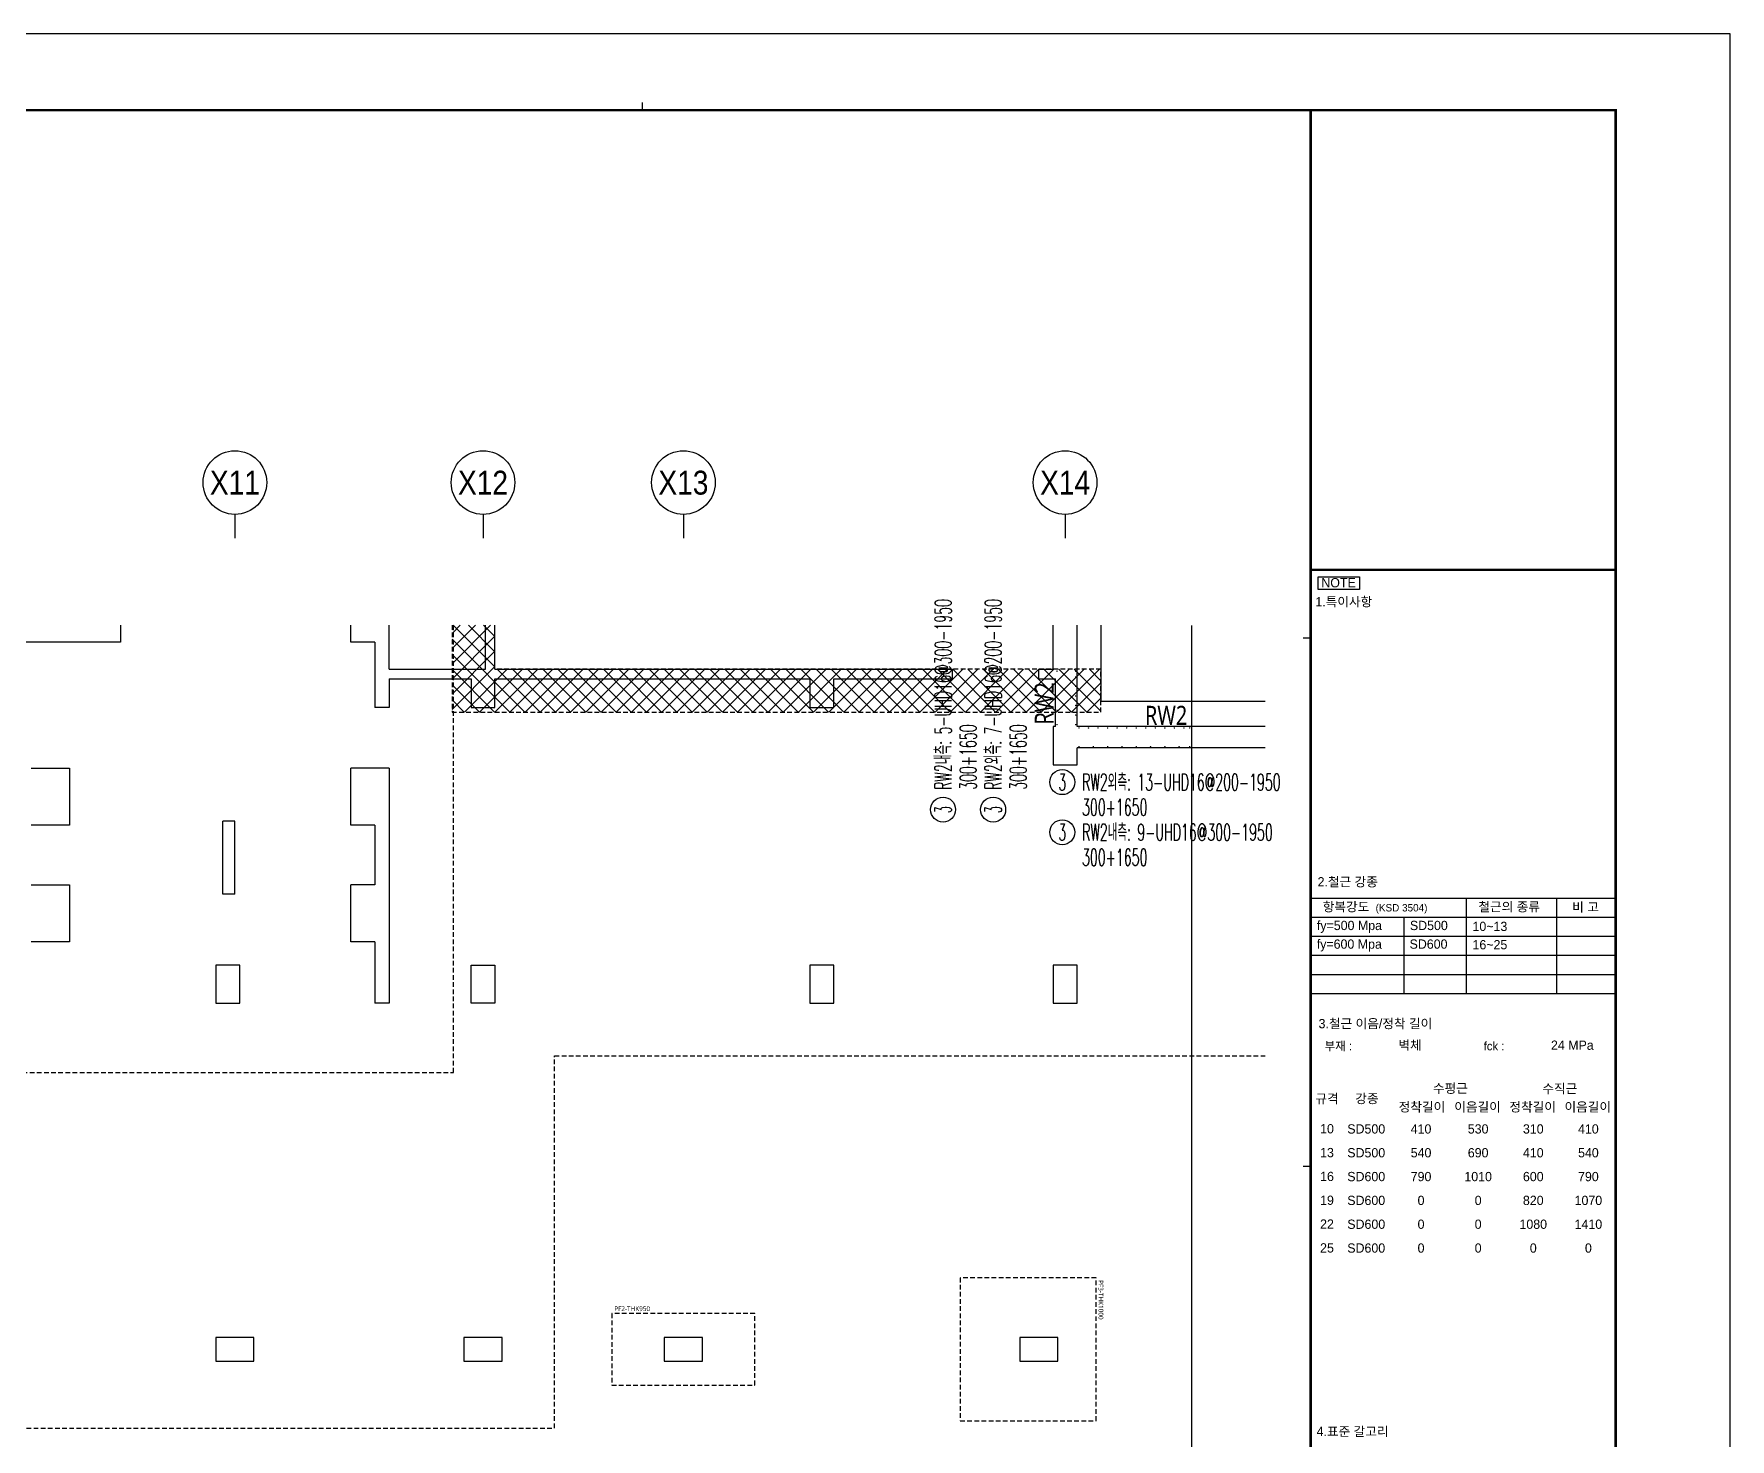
# Model space of a CAD drawing. Header units: millimetres. Extents: x 321717 to 696608, y -514806 to -16026.
# Drawn here: x 435915 to 471464, y -496787 to -467343 of the extents above; entities that cross this region are included whole.
import ezdxf
from ezdxf.enums import TextEntityAlignment as Align

# ---------------------------------------------------------------- set-up
doc = ezdxf.new("R2010")
doc.units = ezdxf.units.MM
doc.header["$LTSCALE"] = 65
doc.linetypes.add('XS-기초$0$HID', pattern=[2.3, 1.5, -0.8])
for name, color, linetype in [('BUB', 7, 'Continuous'), ('NAME-F', 6, 'Continuous'), ('XREBAR', 1, 'Continuous'), ('XS-기초$0$MAT', 3, 'XS-기초$0$HID'), ('XS-기초$0$PILE-P', 4, 'XS-기초$0$HID'), ('XS-기초$0$WALL', 11, 'Continuous'), ('XS-기초$0$기초꺽임', 4, 'XS-기초$0$HID'), ('XS-기초$0$기초꺽임-HAT', 5, 'Continuous'), ('XS-기초$0$기초연단', 3, 'Continuous'), ('XTAG', 7, 'Continuous'), ('기초꺽임', 7, 'Continuous')]:
    doc.layers.add(name, color=color, linetype=linetype)
doc.layers.add('TEXT', color=3, linetype='Continuous', lineweight=9)
doc.layers.add('XTITLE', color=22, linetype='Continuous', lineweight=0)
doc.layers.add('XS-기초$0$DEFPOINT', color=144, linetype='Continuous', plot=False)
doc.styles.add('XRebar', font='Romans.shx', dxfattribs={"bigfont": 'whgtxt.shx'})
doc.styles.add('XRebarSheet', font='HMKMRHD.TTF')
doc.styles.add('XS-기초$0$맑은고딕', font='malgun_0.ttf')
doc.styles.add('돋움', font='malgun_0.ttf')
doc.styles.add('돋음', font='Dotum.ttf')

# ---------------------------------------------------------------- blocks, each defined once
blk = doc.blocks.new('dhs_sheet2e')
at = {"color": 7}
for p, q in [((55508.9, 57331.7), (55508.9, 57531.5)), ((73013.1, 43498.2), (72813.3, 43498.2)), ((73013.1, 36694), (81003.6, 36694)), ((77085.8, 36694), (77085.8, 34197)), ((79453.7, 36694), (79453.7, 34197)), ((73013.1, 36194.6), (81003.6, 36194.6)), ((75452.6, 36194.6), (75452.6, 34197)), ((73013.1, 35695.2), (81003.6, 35695.2)), ((73013.1, 35195.8), (81003.6, 35195.8)), ((73013.1, 34696.4), (81003.6, 34696.4)), ((73013.1, 34197), (81003.6, 34197)), ((73013.1, 29664.7), (72813.3, 29664.7))]:
    blk.add_line(p, q, dxfattribs=at)
for points in [[(84000, 0), (84000, 59329.4), (0, 59329.4), (0, 0)], [(73208.2, 45108.5), (74292.8, 45108.5), (74292.8, 44775), (73208.2, 44775)]]:
    blk.add_lwpolyline(points, close=True, dxfattribs=at)
at = {"color": 30, "const_width": 64.9}
blk.add_lwpolyline([(81003.6, 57331.7), (2996.4, 57331.7), (2996.4, 1997.6), (81003.6, 1997.6)], close=True, dxfattribs=at)
at = {"color": 30}
for points, const_width in [([(73013.1, 1997.6), (73013.1, 57331.7)], 64.9), ([(73013.1, 45291.6), (81003.6, 45291.6)], 64.9), ([(73013.1, 37482.7), (81003.6, 37482.7)], 1.25)]:
    blk.add_lwpolyline(points, dxfattribs=dict(at, const_width=const_width))
at = {"ltscale": 2, "const_width": 1.25}
for points in [[(73013.1, 36694), (73013.1, 34197)], [(81003.6, 36694), (81003.6, 34197)], [(73013.1, 33114.4), (73013.1, 32518)], [(81003.6, 32518), (81003.6, 33114.4)], [(73013.1, 31595.4), (73013.1, 23480)], [(81003.6, 23480), (81003.6, 31595.4)]]:
    blk.add_lwpolyline(points, dxfattribs=at)
at = {"color": 7, "const_width": 1.25}
for points in [[(73013.1, 33114.4), (81003.6, 33114.4)], [(75010.7, 32518), (75010.7, 33114.4)], [(77008.3, 33114.4), (77008.3, 32518)], [(79005.9, 32518), (79005.9, 33114.4)], [(73013.1, 32518), (81003.6, 32518)], [(73013.1, 31920), (81003.6, 31920)], [(73839.2, 31920), (73839.2, 23480)], [(75231.7, 31920), (75231.7, 23480)], [(78117.6, 31920), (78117.6, 23480)], [(75231.7, 31445.6), (81003.6, 31445.6)], [(76674.7, 31445.6), (76674.7, 23480)], [(79560.6, 31445.6), (79560.6, 23480)], [(73013.1, 30971.1), (81003.6, 30971.1)], [(73013.1, 30346.9), (81003.6, 30346.9)], [(73013.1, 29722.6), (81003.6, 29722.6)], [(73013.1, 29098.3), (81003.6, 29098.3)], [(73013.1, 28474.1), (81003.6, 28474.1)], [(73013.1, 27849.8), (81003.6, 27849.8)], [(73013.1, 27225.6), (81003.6, 27225.6)], [(73013.1, 26601.3), (81003.6, 26601.3)], [(73013.1, 25977.1), (81003.6, 25977.1)], [(73013.1, 25352.8), (81003.6, 25352.8)], [(73013.1, 24728.5), (81003.6, 24728.5)], [(73013.1, 24104.3), (81003.6, 24104.3)], [(73013.1, 23480), (81003.6, 23480)]]:
    blk.add_lwpolyline(points, dxfattribs=at)
at = {"color": 7, "ltscale": 2, "const_width": 1.25}
blk.add_lwpolyline([(77008.3, 32518), (77008.3, 33114.4)], dxfattribs=at)
at = {"color": 7, "style": 'XRebarSheet'}
for s, height, p in [('NOTE', 242.71, (73292, 44833.7)), ('1.특이사항', 242.71, (73135.9, 44335.3)), ('2.철근 강종', 242.71, (73193, 37000.1)), ('3.철근 이음/정착 길이', 242.711, (73219.2, 33284.8)), ('4.표준 갈고리', 242.71, (73168.2, 22602.8))]:
    blk.add_text(s, height=height, dxfattribs=at).set_placement(p)
at = {"color": 3, "style": 'XRebarSheet'}
for s, height, p in [('항복강도', 242.71, (73329, 36346.4)), ('(KSD 3504)', 194.17, (74714.3, 36344.3)), ('철근의 종류', 242.71, (77406.6, 36345.3)), ('비 고', 242.71, (79864.2, 36338.4)), ('부재 :', 220, (73378.9, 32707.9)), ('fck :', 220, (77546.2, 32707.9)), ('규격', 242.71, (73138.4, 31320.7)), ('강종', 242.71, (74182, 31320.7))]:
    blk.add_text(s, height=height, dxfattribs=at).set_placement(p)
blk = doc.blocks.new('zdfhdthasthw')
at = {"color": 255, "xscale": 0.25, "yscale": 0.25, "zscale": 0.25}
blk.add_blockref('dhs_sheet2e', (0, 0), dxfattribs=at)
at = {"color": 3, "style": 'XRebarSheet'}
for s, p in [('fy=500 Mpa', (18294, 8964)), ('SD500', (18903, 8964)), ('10~13', (19313, 8958)), ('fy=600 Mpa', (18293, 8842)), ('SD600', (18901, 8842)), ('16~25', (19313, 8838)), ('벽체', (18828, 8180)), ('24 MPa', (19827, 8180))]:
    blk.add_text(s, height=60.7, dxfattribs=at).set_placement(p)
for s, p in [('수평근', (19168, 7928)), ('수직근', (19885, 7926)), ('정착길이', (18982, 7806)), ('이음길이', (19346, 7806)), ('정착길이', (19707, 7806)), ('이음길이', (20068, 7806)), ('10', (18360, 7663)), ('SD500', (18617, 7662)), ('410', (18976, 7662)), ('530', (19350, 7662)), ('310', (19711, 7662)), ('410', (20072, 7662)), ('13', (18360, 7507)), ('SD500', (18617, 7506)), ('540', (18976, 7506)), ('690', (19350, 7506)), ('410', (19711, 7506)), ('540', (20072, 7506)), ('16', (18360, 7351)), ('SD600', (18617, 7350)), ('790', (18976, 7350)), ('1010', (19350, 7350)), ('600', (19711, 7350)), ('790', (20072, 7350)), ('19', (18360, 7195)), ('SD600', (18617, 7194)), ('0', (18976, 7194)), ('0', (19350, 7194)), ('820', (19711, 7194)), ('1070', (20072, 7194)), ('22', (18360, 7039)), ('SD600', (18617, 7038)), ('0', (18976, 7038)), ('0', (19350, 7038)), ('1080', (19711, 7038)), ('1410', (20072, 7038)), ('25', (18360, 6883)), ('SD600', (18617, 6882)), ('0', (18976, 6882)), ('0', (19350, 6882)), ('0', (19711, 6882)), ('0', (20072, 6882))]:
    blk.add_text(s, height=60.7, dxfattribs=at).set_placement(p, align=Align.MIDDLE_CENTER)
blk = doc.blocks.new('XS-기초$0$PF3')
at = {"layer": 'XS-기초$0$MAT', "linetype": 'XS-기초$0$HID'}
blk.add_lwpolyline([(-1500, -1650), (1500, -1650), (1500, 1200), (-1500, 1200)], close=True, dxfattribs=at)
at = {"layer": 'XS-기초$0$DEFPOINT', "color": 1, "style": 'XS-기초$0$맑은고딕'}
blk.add_text('PF3-THK1000', height=100, dxfattribs=at).set_placement((-1450, 1300), align=Align.MIDDLE_LEFT)
blk = doc.blocks.new('XS-기초$0$PF2')
at = {"layer": 'XS-기초$0$MAT', "linetype": 'XS-기초$0$HID'}
blk.add_lwpolyline([(-1500, -750), (1500, -750), (1500, 750), (-1500, 750)], close=True, dxfattribs=at)
at = {"layer": 'XS-기초$0$DEFPOINT', "color": 1, "style": 'XS-기초$0$맑은고딕'}
blk.add_text('PF2-THK950', height=100, dxfattribs=at).set_placement((-1450, 850), align=Align.MIDDLE_LEFT)
blk = doc.blocks.new('BUB')
at = {"layer": 'BUB'}
blk.add_line((0, 1500), (0, 0), dxfattribs=at)
blk.add_circle((0, 3500), 2000, dxfattribs=at)
blk = doc.blocks.new('asdraa')
at = {"layer": 'XS-기초$0$기초꺽임-HAT'}
h = blk.add_hatch(dxfattribs=at)
h.set_pattern_fill('ANSI37', color=8, scale=1800, style=0)
h.set_pattern_definition([(45, (-182074, -166700), (-159.09903, 159.09903), []), (135, (-182074, -166700), (-159.09903, -159.09903), [])])
h.paths.add_polyline_path([(9736, 23621), (8836, 23621), (8836, 21800), (22436, 21800), (22436, 22700), (9736, 22700)])
at = {"layer": 'XS-기초$0$WALL', "color": 5}
for p, q in [((1891, 23621), (1891, 23265)), ((6716, 23265), (6716, 23621)), ((7516, 22700), (7516, 23621)), ((9536, 22700), (9536, 23621)), ((9736, 22700), (9736, 23621)), ((21436, 22700), (21436, 23621)), ((21936, 21500), (21936, 23621)), ((1891, 23265), (-1059, 23265)), ((7216, 23265), (6716, 23265)), ((7216, 23265), (7216, 21900)), ((7516, 22700), (9536, 22700)), ((7516, 22500), (7516, 21900)), ((7516, 22500), (9236, 22500)), ((9236, 22500), (9236, 21900)), ((9736, 22700), (19326, 22700)), ((9736, 22500), (16336, 22500)), ((9736, 21900), (9736, 22500)), ((16336, 22500), (16336, 21900)), ((16836, 22500), (19326, 22500)), ((16836, 21900), (16836, 22500)), ((19326, 22500), (19326, 22700)), ((21136, 22700), (21436, 22700)), ((21136, 22500), (21136, 22700)), ((21136, 22500), (21486, 22500)), ((21486, 21500), (21486, 22500)), ((7516, 21900), (7216, 21900)), ((9236, 21900), (9736, 21900)), ((16336, 21900), (16836, 21900)), ((21486, 21500), (21436, 21500)), ((21436, 21500), (21436, 20700)), ((25881, 21500), (21936, 21500)), ((21936, 20700), (21936, 21050)), ((25881, 21050), (21936, 21050)), ((16, 20630), (816, 20630)), ((816, 20630), (816, 19430)), ((7516, 20630), (6716, 20630)), ((6716, 19430), (6716, 20630)), ((7516, 20630), (7516, 15700)), ((21436, 20700), (21936, 20700)), ((816, 19430), (16, 19430)), ((4036, 17985), (4036, 19520)), ((4286, 19520), (4036, 19520)), ((4286, 17985), (4286, 19520)), ((7216, 19430), (6716, 19430)), ((7216, 19430), (7216, 18185)), ((16, 18185), (816, 18185)), ((816, 18185), (816, 16985)), ((6716, 16985), (6716, 18185)), ((7216, 18185), (6716, 18185)), ((4286, 17985), (4036, 17985)), ((816, 16985), (16, 16985)), ((7216, 16985), (6716, 16985)), ((7216, 16985), (7216, 15700)), ((4386, 16500), (3886, 16500)), ((3886, 16500), (3886, 15700)), ((4386, 15700), (4386, 16500)), ((16836, 16500), (16336, 16500)), ((16336, 16500), (16336, 15700)), ((16836, 15700), (16836, 16500)), ((21936, 16500), (21436, 16500)), ((21436, 16500), (21436, 15700)), ((21936, 15700), (21936, 16500)), ((3886, 15700), (4386, 15700)), ((7516, 15700), (7216, 15700)), ((16336, 15700), (16836, 15700)), ((21436, 15700), (21936, 15700)), ((3886, 8700), (3886, 8200)), ((4686, 8700), (3886, 8700)), ((4686, 8200), (4686, 8700)), ((9086, 8700), (9086, 8200)), ((9886, 8700), (9086, 8700)), ((9886, 8200), (9886, 8700)), ((13286, 8700), (13286, 8200)), ((14086, 8700), (13286, 8700)), ((14086, 8200), (14086, 8700)), ((20736, 8700), (20736, 8200)), ((21536, 8700), (20736, 8700)), ((21536, 8200), (21536, 8700)), ((3886, 8200), (4686, 8200)), ((9086, 8200), (9886, 8200)), ((13286, 8200), (14086, 8200)), ((20736, 8200), (21536, 8200))]:
    blk.add_line(p, q, dxfattribs=at)
blk.add_lwpolyline([(9236, 16500), (9736, 16500), (9736, 15700), (9236, 15700)], close=True, dxfattribs=at)
at = {"layer": 'XS-기초$0$기초꺽임'}
blk.add_lwpolyline([(8836, 23621), (8836, 21800), (22436, 21800), (22436, 22700), (9736, 22700), (9736, 23621)], dxfattribs=at)
at = {"layer": 'XS-기초$0$기초연단', "linetype": 'XS-기초$0$HID'}
for p, q in [((8866, 14250), (8866, 23621)), ((10986, 14600), (25881, 14600)), ((10986, 6800), (10986, 14600)), ((-22289, 14250), (8866, 14250)), ((-25496, 6800), (10986, 6800))]:
    blk.add_line(p, q, dxfattribs=at)
at = {"layer": 'XS-기초$0$기초연단'}
for p in [(22436, 23621), (25881, 22025)]:
    blk.add_line(p, (22436, 22025), dxfattribs=at)
at = {"layer": '기초꺽임', "color": 1, "const_width": 30}
blk.add_lwpolyline([(-22289, 23621), (-22289, 0), (0, 0), (0, 3850), (24336, 3850), (24336, 23621)], dxfattribs=at)
at = {"layer": 'BUB', "xscale": 0.3333333333333333, "yscale": 0.3333333333333333, "zscale": 0.3333333333333333}
for p in [(4286, 25446), (9486, 25446), (13686, 25446), (21686, 25446)]:
    blk.add_blockref('BUB', p, dxfattribs=at)
at = {"layer": 'XS-기초$0$PILE-P', "rotation": 270}
blk.add_blockref('XS-기초$0$PF3', (21136, 8450), dxfattribs=at)
at = {"layer": 'XS-기초$0$PILE-P'}
blk.add_blockref('XS-기초$0$PF2', (13686, 8450), dxfattribs=at)
at = {"layer": 'TEXT', "style": '돋음', "width": 0.9}
for s, p in [('X11', (4286, 26610)), ('X12', (9486, 26610)), ('X13', (13686, 26610)), ('X14', (21686, 26610))]:
    blk.add_text(s, height=500, dxfattribs=at).set_placement(p, align=Align.MIDDLE_CENTER)
blk = doc.blocks.new('*U43', base_point=(456019, -469605))
at = {"layer": 'XTAG', "color": 0, "linetype": 'Continuous', "ltscale": 6.62605e-310}
blk.add_circle((456019, -469343), 262, dxfattribs=at)
at = {"layer": 'XTAG', "color": 0, "linetype": 'Continuous', "ltscale": 6.62605e-310, "style": 'XRebar', "width": 0.55}
for s, p in [('RW2외측: 7-UHD16@200-1950', (456019, -468927)), ('300+1650', (456544, -468927))]:
    blk.add_text(s, height=350, rotation=90, dxfattribs=at).set_placement(p, align=Align.MIDDLE_LEFT)
at = {"layer": 'XTAG', "color": 0, "linetype": 'Continuous', "ltscale": 6.62605e-310, "style": 'XRebar', "width": 0.5}
blk.add_text('3', height=350, rotation=90, dxfattribs=at).set_placement((456019, -469343), align=Align.MIDDLE_CENTER)
blk = doc.blocks.new('*U44', base_point=(457204, -468768))
at = {"layer": 'XTAG', "color": 0, "linetype": 'Continuous', "ltscale": 6.62605e-310}
blk.add_circle((457467, -468768), 262, dxfattribs=at)
at = {"layer": 'XTAG', "color": 0, "linetype": 'Continuous', "ltscale": 6.62605e-310, "style": 'XRebar', "width": 0.5}
blk.add_text('3', height=350, dxfattribs=at).set_placement((457467, -468768), align=Align.MIDDLE_CENTER)
at = {"layer": 'XTAG', "color": 0, "linetype": 'Continuous', "ltscale": 6.62605e-310, "style": 'XRebar', "width": 0.55}
for s, p in [('RW2외측: 13-UHD16@200-1950', (457882, -468768)), ('300+1650', (457882, -469293))]:
    blk.add_text(s, height=350, dxfattribs=at).set_placement(p, align=Align.MIDDLE_LEFT)
blk = doc.blocks.new('*U45', base_point=(457204, -469818))
at = {"layer": 'XTAG', "color": 0, "linetype": 'Continuous', "ltscale": 1.06101e-314}
blk.add_circle((457467, -469818), 262, dxfattribs=at)
at = {"layer": 'XTAG', "color": 0, "linetype": 'Continuous', "ltscale": 1.06101e-314, "style": 'XRebar', "width": 0.5}
blk.add_text('3', height=350, dxfattribs=at).set_placement((457467, -469818), align=Align.MIDDLE_CENTER)
at = {"layer": 'XTAG', "color": 0, "linetype": 'Continuous', "ltscale": 1.06101e-314, "style": 'XRebar', "width": 0.55}
for s, p in [('RW2내측: 9-UHD16@300-1950', (457882, -469818)), ('300+1650', (457882, -470343))]:
    blk.add_text(s, height=350, dxfattribs=at).set_placement(p, align=Align.MIDDLE_LEFT)
blk = doc.blocks.new('*U46', base_point=(454969, -469605))
at = {"layer": 'XTAG', "color": 0, "linetype": 'Continuous', "ltscale": 1.06101e-314}
blk.add_circle((454969, -469343), 262, dxfattribs=at)
at = {"layer": 'XTAG', "color": 0, "linetype": 'Continuous', "ltscale": 1.06101e-314, "style": 'XRebar', "width": 0.55}
for s, p in [('RW2내측: 5-UHD16@300-1950', (454969, -468927)), ('300+1650', (455494, -468927))]:
    blk.add_text(s, height=350, rotation=90, dxfattribs=at).set_placement(p, align=Align.MIDDLE_LEFT)
at = {"layer": 'XTAG', "color": 0, "linetype": 'Continuous', "ltscale": 1.06101e-314, "style": 'XRebar', "width": 0.5}
blk.add_text('3', height=350, rotation=90, dxfattribs=at).set_placement((454969, -469343), align=Align.MIDDLE_CENTER)

msp = doc.modelspace()

# ---------------------------------------------------------------- linework, layer by layer
at = {"layer": 'XREBAR', "color": 171, "linetype": 'Continuous', "ltscale": 6.3e-322, "const_width": 15}
for points in [[(457349.8, -480695.8, -1), (457364.8, -480695.8, -1), (457349.8, -480695.8)], [(457349.8, -480915.8, -1), (457364.8, -480915.8, -1), (457349.8, -480915.8)], [(457739.8, -480695.8, -1), (457754.8, -480695.8, -1), (457739.8, -480695.8)], [(457739.8, -480815.8, -1), (457754.8, -480815.8, -1), (457739.8, -480815.8)], [(457349.8, -481215.8, -1), (457364.8, -481215.8, -1), (457349.8, -481215.8)], [(457739.8, -481015.8, -1), (457754.8, -481015.8, -1), (457739.8, -481015.8)], [(457739.8, -481215.8, -1), (457754.8, -481215.8, -1), (457739.8, -481215.8)], [(457349.8, -481515.8, -1), (457364.8, -481515.8, -1), (457349.8, -481515.8)], [(457739.8, -481415.8, -1), (457754.8, -481415.8, -1), (457739.8, -481415.8)], [(457739.8, -481615.8, -1), (457754.8, -481615.8, -1), (457739.8, -481615.8)], [(457349.8, -481815.8, -1), (457364.8, -481815.8, -1), (457349.8, -481815.8)], [(457739.8, -481815.8, -1), (457754.8, -481815.8, -1), (457739.8, -481815.8)], [(457809.8, -481885.8, -1), (457824.8, -481885.8, -1), (457809.8, -481885.8)], [(458009.8, -481885.8, -1), (458024.8, -481885.8, -1), (458009.8, -481885.8)], [(458209.8, -481885.8, -1), (458224.8, -481885.8, -1), (458209.8, -481885.8)], [(458409.8, -481885.8, -1), (458424.8, -481885.8, -1), (458409.8, -481885.8)], [(458609.8, -481885.8, -1), (458624.8, -481885.8, -1), (458609.8, -481885.8)], [(458809.8, -481885.8, -1), (458824.8, -481885.8, -1), (458809.8, -481885.8)], [(459009.8, -481885.8, -1), (459024.8, -481885.8, -1), (459009.8, -481885.8)], [(459209.8, -481885.8, -1), (459224.8, -481885.8, -1), (459209.8, -481885.8)], [(459409.8, -481885.8, -1), (459424.8, -481885.8, -1), (459409.8, -481885.8)], [(459609.8, -481885.8, -1), (459624.8, -481885.8, -1), (459609.8, -481885.8)], [(459809.8, -481885.8, -1), (459824.8, -481885.8, -1), (459809.8, -481885.8)], [(460009.8, -481885.8, -1), (460024.8, -481885.8, -1), (460009.8, -481885.8)], [(460129.8, -481885.8, -1), (460144.8, -481885.8, -1), (460129.8, -481885.8)], [(457809.8, -482275.8, -1), (457824.8, -482275.8, -1), (457809.8, -482275.8)], [(458109.8, -482275.8, -1), (458124.8, -482275.8, -1), (458109.8, -482275.8)], [(458409.8, -482275.8, -1), (458424.8, -482275.8, -1), (458409.8, -482275.8)], [(458709.8, -482275.8, -1), (458724.8, -482275.8, -1), (458709.8, -482275.8)], [(459009.8, -482275.8, -1), (459024.8, -482275.8, -1), (459009.8, -482275.8)], [(459309.8, -482275.8, -1), (459324.8, -482275.8, -1), (459309.8, -482275.8)], [(459609.8, -482275.8, -1), (459624.8, -482275.8, -1), (459609.8, -482275.8)], [(459909.8, -482275.8, -1), (459924.8, -482275.8, -1), (459909.8, -482275.8)], [(460129.8, -482275.8, -1), (460144.8, -482275.8, -1), (460129.8, -482275.8)]]:
    msp.add_lwpolyline(points, format="xyb", dxfattribs=at)

# ---------------------------------------------------------------- block references
at = {"xscale": 3.199999993837976, "yscale": 3.199999993837976, "zscale": 3.199999993837976}
msp.add_blockref('zdfhdthasthw', (404263.6, -514806.5), dxfattribs=at)
at = {"layer": 'NAME-F'}
msp.add_blockref('asdraa', (435841.3, -503355.8), dxfattribs=at)
at = {"layer": 'XTAG', "color": 171, "linetype": 'Continuous', "ltscale": 1.08128e-311}
for name, p in [('*U46', (454969.1, -483859.5)), ('*U43', (456019.1, -483859.5)), ('*U44', (457204.1, -483021.9)), ('*U45', (457204.1, -484071.9))]:
    msp.add_blockref(name, p, dxfattribs=at)

# ---------------------------------------------------------------- texts
at = {"layer": 'XTITLE', "color": 2, "style": '돋움', "width": 0.8}
msp.add_text('RW2', height=400, rotation=90, dxfattribs=at).set_placement((457090, -481814.9), align=Align.MIDDLE_LEFT)
msp.add_text('RW2', height=400, dxfattribs=at).set_placement((459201.1, -481622.1), align=Align.MIDDLE_LEFT)

doc.saveas('drawing.dxf')
